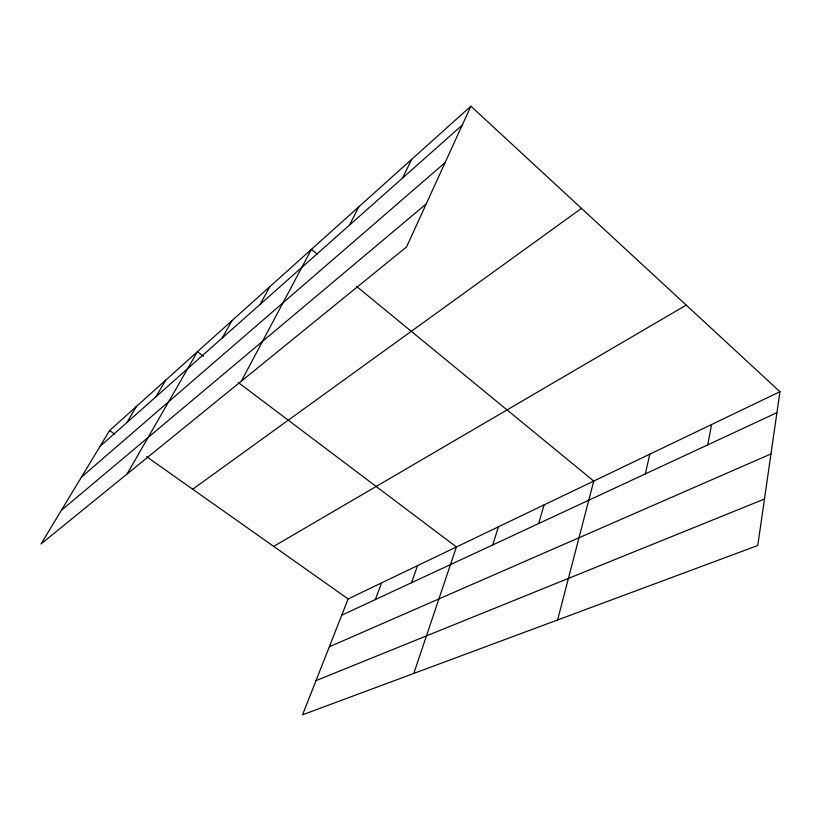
<?xml version="1.0" encoding="UTF-8"?>
<svg xmlns="http://www.w3.org/2000/svg" width="821" height="821" viewBox="0 0 821 821"><rect width="100%" height="100%" fill="white"/><g stroke="black" fill="none" stroke-linecap="round" stroke-linejoin="round"><path stroke-width="1.23" d="M779.95 391.709L757.762 545.513L302.559 714.804L348.145 598.94L779.95 391.709L470.874 106.196L109.583 430.553L41.05 543.923L406.569 246.905L470.874 106.196M707.753 444.859L711.581 424.519M645.347 473.902L649.822 454.157M557.613 619.947L593.747 481.065L356.386 286.262M538.679 523.552L544.056 504.915M492.744 544.928L498.439 526.805M413.784 673.436L456.425 546.971L238.531 382.709M411.454 582.756L417.591 565.607M375.31 599.576L381.601 582.879M402.567 178.044L411.66 159.356M349.438 225.159L358.828 206.789M241.374 381.139L311.416 249.358L317.275 254.171M260.124 304.375L269.811 286.703M222.234 337.975L231.974 320.672M127.06 474.035L197.409 351.706L203.423 356.242M156 396.728L165.709 380.164M126.875 422.558L136.522 406.364M100.008 446.388L462.223 125.131M81.392 477.186L445.085 162.63M61.359 510.323L426.202 203.936M192.709 489.224L581.484 208.37M273.701 546.396L686.212 305.125M341.741 615.206L776.923 412.665M329.324 646.774L770.97 453.931M316.003 680.619L764.474 499.024M109.583 430.553L114.724 434.186M146.59 456.671L348.145 598.94"/></g></svg>
